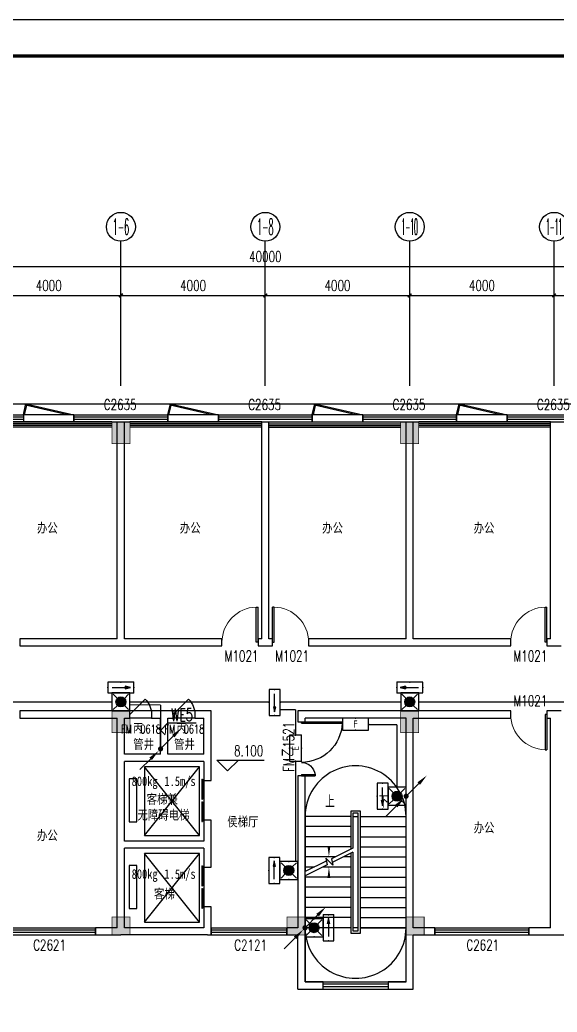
# Model space of a CAD drawing. Extents: x -6243262 to 3079315, y -2914302 to 172723.
# Drawn here: x -5707882 to -5692997, y -731494 to -704029 of the extents above; entities that cross this region are included whole.
import ezdxf
from ezdxf.enums import TextEntityAlignment as Align

# ---------------------------------------------------------------- set-up
doc = ezdxf.new("R2010")
doc.units = 0
doc.header["$LTSCALE"] = 1000
doc.linetypes.add('DASH', pattern=[0.35, 0.25, -0.1])
for name, color, linetype in [('0-柱2', 6, 'Continuous'), ('0-柱网', 2, 'Continuous'), ('0-铝板', 32, 'Continuous'), ('AXIS_TEXT', 7, 'Continuous'), ('DIM-应急', 3, 'Continuous'), ('DOOR_FIRE_TEXT', 7, 'Continuous'), ('EQUIP-应急', 3, 'Continuous'), ('LWIRE', 4, 'Continuous'), ('PUB_TITLE', 4, 'Continuous'), ('WINDOW', 4, 'Continuous'), ('WINDOW_TEXT', 7, 'Continuous'), ('WIRE-应急', 1, 'DASH')]:
    doc.layers.add(name, color=color, linetype=linetype)
doc.styles.add('-宋体', font='', dxfattribs={"width": 0.8})
doc.styles.add('_TCH_AXIS', font='COMPLEX', dxfattribs={"bigfont": 'GBCBIG'})
doc.styles.add('_TCH_DIM', font='SIMPLEX', dxfattribs={"bigfont": 'GBCBIG'})
doc.styles.add('_TCH_DIM_T3', font='SIMPLEX', dxfattribs={"width": 0.705882, "bigfont": 'GBCBIG'})
doc.styles.add('_TCH_WINDOW', font='SIMPLEX', dxfattribs={"height": 3.5, "bigfont": 'GBCBIG'})
doc.styles.add('_TEL_ATTDEF', font='gbenor', dxfattribs={"bigfont": 'gbcbig'})
doc.styles.add('_TEL_DIM', font='SIMPLEX', dxfattribs={"width": 0.8, "height": 3.5, "bigfont": 'HZTXT'})
doc.styles.add('COMPLEX', font='COMPLEX')
doc.styles.get("Standard").update_dxf_attribs({"font": 'gbenor.shx', "bigfont": 'gbcbig.shx'})
doc.styles.get('-宋体').set_extended_font_data('SimSun')
doc.dimstyles.new('_TCH_ARCH&&100', dxfattribs={"dimtxt": 297.5, "dimasz": 100, "dimexe": 250, "dimexo": 300, "dimgap": 126.25, "dimtad": 1, "dimdec": 0, "dimzin": 0, "dimdsep": 46, "dimtxsty": '_TCH_DIM_T3', "dimblk": 'ARCHTICK', "dimcen": 0.09, "dimclrt": 7, "dimazin": 2, "dimtfac": 1, "dimtdec": 0, "dimtix": 1, "dimtmove": 2, "dimatfit": 3, "dimfxl": 0, "dimtolj": 1, "dimtzin": 0, "dimarcsym": 0})

# ---------------------------------------------------------------- blocks, each defined once
blk = doc.blocks.new('1#柱网')
at = {"layer": '0-柱网'}
for points in [[(509855, 93967), (509855, 93367), (510355, 93367), (510355, 93967)], [(517855, 93967), (517855, 93367), (518355, 93367), (518355, 93967)], [(509855, 85967), (509855, 85367), (510355, 85367), (510355, 85967)], [(517855, 85967), (517855, 85367), (518355, 85367), (518355, 85967)], [(509855, 80267), (509855, 79767), (510355, 79767), (510355, 80267)], [(514705, 80267), (514705, 79767), (515205, 79767), (515205, 80267)], [(518005, 80267), (518005, 79767), (518505, 79767), (518505, 80267)]]:
    blk.add_hatch(color=0, dxfattribs=at).paths.add_polyline_path(points)
at = {"layer": '0-柱网', "color": 0, "const_width": 20}
for points in [[(509855, 93967), (509855, 93367), (510355, 93367), (510355, 93967), (509855, 93967)], [(517855, 93967), (517855, 93367), (518355, 93367), (518355, 93967), (517855, 93967)], [(509855, 85967), (509855, 85367), (510355, 85367), (510355, 85967), (509855, 85967)], [(517855, 85967), (517855, 85367), (518355, 85367), (518355, 85967), (517855, 85967)], [(509855, 80267), (509855, 79767), (510355, 79767), (510355, 80267), (509855, 80267)], [(514705, 80267), (514705, 79767), (515205, 79767), (515205, 80267), (514705, 80267)], [(518005, 80267), (518005, 79767), (518505, 79767), (518505, 80267), (518005, 80267)]]:
    blk.add_lwpolyline(points, dxfattribs=at)
blk = doc.blocks.new('A$C22252488')
at = {"layer": '0-铝板', "color": 0}
blk.add_lwpolyline([(1218, 0), (60, 261), (69, 300), (1400, 0)], dxfattribs=at)
at = {"layer": 'WINDOW', "color": 0}
for points in [[(0, 0), (60, 261)], [(31, 0), (90, 254)]]:
    blk.add_lwpolyline(points, dxfattribs=at)
blk = doc.blocks.new('$WINLIB2D$00000001')
at = {"color": 0}
for points in [[(-0.5, 0.5), (-0.5, -0.5)], [(-0.5, 0.5), (0.5, 0.5)], [(0.5, -0.5), (0.5, 0.5)], [(0.5, 0.167), (-0.5, 0.167)], [(0.5, -0.167), (-0.5, -0.167)], [(-0.5, -0.5), (0.5, -0.5)]]:
    blk.add_lwpolyline(points, dxfattribs=at)
blk = doc.blocks.new('$DorLib2D$00000001')
at = {"color": 0}
for p, q in [((0.45, 0.975), (0.5, 0.975)), ((0.45, 0), (0.45, 0.975)), ((0.5, 0), (0.5, 0.975)), ((0.5, 0), (0.45, 0))]:
    blk.add_line(p, q, dxfattribs=at)
at = {"color": 0, "lineweight": 13}
blk.add_arc((0.475, 0), 0.975, 91.4693, 180, dxfattribs=at)
blk = doc.blocks.new('$DORLIB2D$00000127')
at = {"color": 0}
for points in [[(-0.533, 0.795), (-0.533, 0.69)], [(-0.033, 0.795), (-0.533, 0.795)], [(-0.033, 0.795), (-0.033, 0.69)], [(0.533, 0.795), (0.033, 0.795)], [(0.033, 0.795), (0.033, 0.69)], [(0.533, 0.795), (0.533, 0.69)], [(-0.033, 0.69), (-0.533, 0.69)], [(0.5, 0.5), (-0.5, 0.5)], [(0.533, 0.69), (0.033, 0.69)]]:
    blk.add_lwpolyline(points, dxfattribs=at)
blk = doc.blocks.new('$DorLib2D$00000114')
at = {"color": 0}
blk.add_line((0.5, 0), (-0.207, 0.707), dxfattribs=at)
blk.add_arc((0.5, 0), 1, 135, 180, dxfattribs=at)
blk = doc.blocks.new('$DorLib2D$00000225')
at = {"color": 0}
for p, q in [((0.475, -0.001), (0.475, 0.752)), ((0.475, 0.752), (0.5, 0.752)), ((0.5, -0.001), (0.5, 0.752)), ((-0.5, 0), (-0.5, 0.252)), ((-0.475, 0.252), (-0.5, 0.252)), ((-0.475, 0), (-0.475, 0.252)), ((-0.475, 0), (-0.5, 0)), ((0.475, -0.001), (0.5, -0.001))]:
    blk.add_line(p, q, dxfattribs=at)
for centre, radius, start, end in [((0.505, -0.002), 0.755, 92.2493, 179.7238), ((-0.501, 0.003), 0.251, 359.7899, 84.0974)]:
    blk.add_arc(centre, radius, start, end, dxfattribs=at)
blk = doc.blocks.new('_ArchTick')
at = {"color": 0, "linetype": 'ByBlock', "const_width": 0.4}
blk.add_lwpolyline([(-0.5, -0.5), (0.5, 0.5)], dxfattribs=at)
blk = doc.blocks.new('*D631')
at = {"layer": '0-柱2', "color": 0, "lineweight": -2, "transparency": 16777216}
for p, q in [((1431741, -839937), (1431741, -836687)), ((1471741, -839937), (1471741, -836687)), ((1431741, -836937), (1471741, -836937))]:
    blk.add_line(p, q, dxfattribs=at)
at = {"layer": 'Defpoints', "color": 0, "transparency": 16777216}
for p in [(1471741, -836937), (1431741, -840237), (1471741, -840237)]:
    blk.add_point(p, dxfattribs=at)
at = {"layer": '0-柱2', "color": 0, "lineweight": -2, "transparency": 16777216, "xscale": 100, "yscale": 100, "zscale": 100, "rotation": 180}
blk.add_blockref('_ArchTick', (1431741, -836937), dxfattribs=at)
at = {"layer": '0-柱2', "color": 0, "lineweight": -2, "transparency": 16777216, "xscale": 100, "yscale": 100, "zscale": 100}
blk.add_blockref('_ArchTick', (1471741, -836937), dxfattribs=at)
at = {"layer": '0-柱2', "color": 7, "transparency": 16777216, "insert": (1451741, -836662), "char_height": 297.5, "attachment_point": 5, "style": '_TCH_DIM_T3'}
blk.add_mtext('\\A1;40000', dxfattribs=at)
blk = doc.blocks.new('*D633')
at = {"layer": '0-柱2', "color": 0, "lineweight": -2, "transparency": 16777216}
for p, q in [((1459741, -839937), (1459741, -837487)), ((1463741, -839937), (1463741, -837487)), ((1459741, -837737), (1463741, -837737))]:
    blk.add_line(p, q, dxfattribs=at)
at = {"layer": 'Defpoints', "color": 0, "transparency": 16777216}
for p in [(1463741, -837737), (1459741, -840237), (1463741, -840237)]:
    blk.add_point(p, dxfattribs=at)
at = {"layer": '0-柱2', "color": 0, "lineweight": -2, "transparency": 16777216, "xscale": 100, "yscale": 100, "zscale": 100, "rotation": 180}
blk.add_blockref('_ArchTick', (1459741, -837737), dxfattribs=at)
at = {"layer": '0-柱2', "color": 0, "lineweight": -2, "transparency": 16777216, "xscale": 100, "yscale": 100, "zscale": 100}
blk.add_blockref('_ArchTick', (1463741, -837737), dxfattribs=at)
at = {"layer": '0-柱2', "color": 7, "transparency": 16777216, "insert": (1461741, -837462), "char_height": 297.5, "attachment_point": 5, "style": '_TCH_DIM_T3'}
blk.add_mtext('\\A1;4000', dxfattribs=at)
blk = doc.blocks.new('*D634')
at = {"layer": '0-柱2', "color": 0, "lineweight": -2, "transparency": 16777216}
for p, q in [((1455741, -839937), (1455741, -837487)), ((1459741, -839937), (1459741, -837487)), ((1455741, -837737), (1459741, -837737))]:
    blk.add_line(p, q, dxfattribs=at)
at = {"layer": 'Defpoints', "color": 0, "transparency": 16777216}
for p in [(1459741, -837737), (1455741, -840237), (1459741, -840237)]:
    blk.add_point(p, dxfattribs=at)
at = {"layer": '0-柱2', "color": 0, "lineweight": -2, "transparency": 16777216, "xscale": 100, "yscale": 100, "zscale": 100, "rotation": 180}
blk.add_blockref('_ArchTick', (1455741, -837737), dxfattribs=at)
at = {"layer": '0-柱2', "color": 0, "lineweight": -2, "transparency": 16777216, "xscale": 100, "yscale": 100, "zscale": 100}
blk.add_blockref('_ArchTick', (1459741, -837737), dxfattribs=at)
at = {"layer": '0-柱2', "color": 7, "transparency": 16777216, "insert": (1457741, -837462), "char_height": 297.5, "attachment_point": 5, "style": '_TCH_DIM_T3'}
blk.add_mtext('\\A1;4000', dxfattribs=at)
blk = doc.blocks.new('*D635')
at = {"layer": '0-柱2', "color": 0, "lineweight": -2, "transparency": 16777216}
for p, q in [((1451741, -839937), (1451741, -837487)), ((1455741, -839937), (1455741, -837487)), ((1451741, -837737), (1455741, -837737))]:
    blk.add_line(p, q, dxfattribs=at)
at = {"layer": 'Defpoints', "color": 0, "transparency": 16777216}
for p in [(1455741, -837737), (1451741, -840237), (1455741, -840237)]:
    blk.add_point(p, dxfattribs=at)
at = {"layer": '0-柱2', "color": 0, "lineweight": -2, "transparency": 16777216, "xscale": 100, "yscale": 100, "zscale": 100, "rotation": 180}
blk.add_blockref('_ArchTick', (1451741, -837737), dxfattribs=at)
at = {"layer": '0-柱2', "color": 0, "lineweight": -2, "transparency": 16777216, "xscale": 100, "yscale": 100, "zscale": 100}
blk.add_blockref('_ArchTick', (1455741, -837737), dxfattribs=at)
at = {"layer": '0-柱2', "color": 7, "transparency": 16777216, "insert": (1453741, -837462), "char_height": 297.5, "attachment_point": 5, "style": '_TCH_DIM_T3'}
blk.add_mtext('\\A1;4000', dxfattribs=at)
blk = doc.blocks.new('*D636')
at = {"layer": '0-柱2', "color": 0, "lineweight": -2, "transparency": 16777216}
for p, q in [((1447741, -839937), (1447741, -837487)), ((1451741, -839937), (1451741, -837487)), ((1447741, -837737), (1451741, -837737))]:
    blk.add_line(p, q, dxfattribs=at)
at = {"layer": 'Defpoints', "color": 0, "transparency": 16777216}
for p in [(1451741, -837737), (1447741, -840237), (1451741, -840237)]:
    blk.add_point(p, dxfattribs=at)
at = {"layer": '0-柱2', "color": 0, "lineweight": -2, "transparency": 16777216, "xscale": 100, "yscale": 100, "zscale": 100, "rotation": 180}
blk.add_blockref('_ArchTick', (1447741, -837737), dxfattribs=at)
at = {"layer": '0-柱2', "color": 0, "lineweight": -2, "transparency": 16777216, "xscale": 100, "yscale": 100, "zscale": 100}
blk.add_blockref('_ArchTick', (1451741, -837737), dxfattribs=at)
at = {"layer": '0-柱2', "color": 7, "transparency": 16777216, "insert": (1449741, -837462), "char_height": 297.5, "attachment_point": 5, "style": '_TCH_DIM_T3'}
blk.add_mtext('\\A1;4000', dxfattribs=at)
blk = doc.blocks.new('*D637')
at = {"layer": '0-柱2', "color": 0, "lineweight": -2, "transparency": 16777216}
for p, q in [((1443741, -839937), (1443741, -837487)), ((1447741, -839937), (1447741, -837487)), ((1443741, -837737), (1447741, -837737))]:
    blk.add_line(p, q, dxfattribs=at)
at = {"layer": 'Defpoints', "color": 0, "transparency": 16777216}
for p in [(1447741, -837737), (1443741, -840237), (1447741, -840237)]:
    blk.add_point(p, dxfattribs=at)
at = {"layer": '0-柱2', "color": 0, "lineweight": -2, "transparency": 16777216, "xscale": 100, "yscale": 100, "zscale": 100, "rotation": 180}
blk.add_blockref('_ArchTick', (1443741, -837737), dxfattribs=at)
at = {"layer": '0-柱2', "color": 0, "lineweight": -2, "transparency": 16777216, "xscale": 100, "yscale": 100, "zscale": 100}
blk.add_blockref('_ArchTick', (1447741, -837737), dxfattribs=at)
at = {"layer": '0-柱2', "color": 7, "transparency": 16777216, "insert": (1445741, -837462), "char_height": 297.5, "attachment_point": 5, "style": '_TCH_DIM_T3'}
blk.add_mtext('\\A1;4000', dxfattribs=at)
blk = doc.blocks.new('_AXISO')
at = {"color": 0}
blk.add_circle((0, 0), 0.5, dxfattribs=at)
at = {"layer": 'AXIS_TEXT', "color": 0, "style": 'COMPLEX', "width": 1.041667}
blk.add_attdef('A', text='', height=0.56, dxfattribs=at).set_placement((-0.25, -0.28), (0.25, -0.28), align=Align.FIT)
blk = doc.blocks.new('$TelecSys$00000079')
for p, q in [((0.7, 0.7), (0, 0)), ((0.104, 0.104), (0.104, 0.104)), ((-0.104, -0.104), (-0.104, -0.104))]:
    blk.add_line(p, q)
at = {"const_width": 0.142}
blk.add_lwpolyline([(-0.071, 0, 1), (0.071, 0, 1)], format="xyb", close=True, dxfattribs=at)
blk.add_solid([(0.63, 0.77), (0.77, 0.63), (1.15, 1.15)])
at = {"width": 0.8, "flags": 9}
blk.add_attdef('A', (0, 0), '', height=0.00002, dxfattribs=at)
blk = doc.blocks.new('$equip$00002604')
blk.add_hatch(color=256).paths.add_polyline_path([(0.275, 0.5, 1), (-0.274, 0.5, 1)])
for p, q in [((-0.429, 0.929), (-0.194, 0.694)), ((0.194, 0.694), (0.429, 0.929)), ((-0.429, 0.071), (-0.194, 0.306)), ((0.194, 0.306), (0.429, 0.071))]:
    blk.add_line(p, q)
at = {"const_width": 0.04}
blk.add_lwpolyline([(-0.5, 1), (-0.5, 0), (0.5, 0), (0.5, 1), (-0.5, 1), (-0.5, 0)], dxfattribs=at)
blk.add_lwpolyline([(-0.5, 1), (-0.5, 0), (0.5, 0), (0.5, 1)], close=True)
blk.add_circle((0, 0.5), 0.275)
for p in [(0, 1), (-0.5, 0.5), (0, 0), (0.5, 0.5)]:
    blk.add_point(p)
at = {"color": 7, "style": '_TEL_DIM', "flags": 1}
blk.add_attdef('A', text='', height=0.000025, dxfattribs=at).set_placement((0, 0), align=Align.MIDDLE_CENTER)
blk = doc.blocks.new('$equip$00002541')
blk.add_hatch(color=256).paths.add_polyline_path([(-0.24, 0.372), (-0.528, 0.3), (-0.24, 0.228)])
for p, q in [((-0.72, 0.6), (-0.72, 0)), ((0.72, 0.6), (-0.72, 0.6)), ((0.72, 0), (0.72, 0.6)), ((-0.72, 0), (0.72, 0)), ((-0.24, 0.372), (-0.528, 0.3)), ((-0.528, 0.3), (-0.24, 0.228)), ((-0.24, 0.372), (-0.24, 0.228))]:
    blk.add_line(p, q)
at = {"color": 7}
blk.add_line((-0.48, 0.3), (0.48, 0.3), dxfattribs=at)
at = {"const_width": 0.04}
blk.add_lwpolyline([(-0.72, 0.6), (-0.72, 0), (0.72, 0), (0.72, 0.6), (-0.72, 0.6), (-0.72, 0)], dxfattribs=at)
for p in [(0, 0.6), (-0.72, 0.3), (0, 0), (0.72, 0.3)]:
    blk.add_point(p)
at = {"color": 7, "style": '_TEL_DIM', "flags": 1}
blk.add_attdef('A', text='', height=0.00002, dxfattribs=at).set_placement((0, 0), align=Align.MIDDLE_CENTER)
blk = doc.blocks.new('$equip$00002540')
blk.add_hatch(color=256).paths.add_polyline_path([(0.24, 0.372), (0.24, 0.228), (0.528, 0.3)])
for p, q in [((-0.72, 0.6), (-0.72, 0)), ((0.72, 0.6), (-0.72, 0.6)), ((0.72, 0), (0.72, 0.6)), ((-0.72, 0), (0.72, 0)), ((0.24, 0.372), (0.24, 0.228)), ((0.528, 0.3), (0.24, 0.372)), ((0.24, 0.228), (0.528, 0.3))]:
    blk.add_line(p, q)
at = {"color": 7}
blk.add_line((-0.48, 0.3), (0.48, 0.3), dxfattribs=at)
at = {"const_width": 0.04}
blk.add_lwpolyline([(-0.72, 0.6), (-0.72, 0), (0.72, 0), (0.72, 0.6), (-0.72, 0.6), (-0.72, 0)], dxfattribs=at)
for p in [(0, 0.6), (-0.72, 0.3), (0, 0), (0.72, 0.3)]:
    blk.add_point(p)
at = {"color": 7, "style": '_TEL_DIM', "flags": 1}
blk.add_attdef('A', text='', height=0.00002, dxfattribs=at).set_placement((0, 0), align=Align.MIDDLE_CENTER)
blk = doc.blocks.new('$equip$00002534')
for p, q in [((-0.72, 0.66), (-0.72, 0)), ((0.72, 0.66), (-0.72, 0.66)), ((0.72, 0), (0.72, 0.66)), ((-0.72, 0), (0.72, 0))]:
    blk.add_line(p, q)
at = {"const_width": 0.04}
blk.add_lwpolyline([(-0.72, 0.66), (-0.72, 0), (0.72, 0), (0.72, 0.66), (-0.72, 0.66), (-0.72, 0)], dxfattribs=at)
for p in [(0, 0.66), (-0.72, 0.33), (0, 0), (0.72, 0.33)]:
    blk.add_point(p)
at = {"color": 7, "style": '_TEL_DIM'}
blk.add_attdef('$TEXT$', text='', height=0.4, dxfattribs=at).set_placement((0, 0.33), align=Align.MIDDLE_CENTER)
at = {"color": 7, "style": '_TEL_DIM', "flags": 1}
blk.add_attdef('A', text='', height=0.00002, dxfattribs=at).set_placement((0, 0), align=Align.MIDDLE_CENTER)
blk = doc.blocks.new('$TelecSys$00000081')
for p, q in [((0.104, 0.104), (0.104, 0.104)), ((-0.104, -0.104), (-0.104, -0.104)), ((-1.15, -1.15), (-0.55, -0.55))]:
    blk.add_line(p, q)
at = {"const_width": 0.142}
blk.add_lwpolyline([(0.071, 0, 1), (-0.071, 0, 1)], format="xyb", close=True, dxfattribs=at)
blk.add_solid([(-0.62, -0.48), (-0.48, -0.62), (-0.1, -0.1)])
at = {"width": 0.8, "flags": 9}
blk.add_attdef('A', (0, 0), '', height=0.00002, rotation=180, dxfattribs=at)
blk = doc.blocks.new('$equip$00003179')
for p, q in [((0.72, 0.66), (-0.72, 0.66)), ((-0.72, 0.66), (-0.72, 0)), ((0.72, 0), (0.72, 0.66)), ((-0.72, 0), (0.72, 0))]:
    blk.add_line(p, q)
at = {"const_width": 0.04}
blk.add_lwpolyline([(-0.72, 0.66), (-0.72, 0), (0.72, 0), (0.72, 0.66), (-0.72, 0.66), (-0.72, 0)], dxfattribs=at)
for p in [(0, 0.66), (-0.72, 0.33), (0, 0), (0.72, 0.33)]:
    blk.add_point(p)
at = {"color": 7, "style": '_TEL_DIM'}
blk.add_attdef('$TEXT$', text='', height=0.4, dxfattribs=at).set_placement((0, 0.33), align=Align.MIDDLE_CENTER)
at = {"color": 7, "style": '_TEL_DIM', "flags": 1}
for tag in ['A', 'REMARK']:
    blk.add_attdef(tag, text='', height=0.00002, dxfattribs=at).set_placement((0, 0), align=Align.MIDDLE_CENTER)
blk = doc.blocks.new('4235234')
at = {"layer": '0-柱2', "color": 8}
for p, q in [((1447741.3, -840237.1), (1447741.3, -836237.1)), ((1451741.3, -840237.1), (1451741.3, -836237.1)), ((1455741.3, -840237.1), (1455741.3, -836237.1)), ((1459741.3, -840237.1), (1459741.3, -836237.1)), ((1446441.3, -841037.1), (1445041.3, -841037.1)), ((1445041.3, -841037.1), (1445041.3, -841237.1)), ((1446441.3, -841237.1), (1446441.3, -841037.1)), ((1450441.3, -841037.1), (1449041.3, -841037.1)), ((1449041.3, -841037.1), (1449041.3, -841237.1)), ((1450441.3, -841237.1), (1450441.3, -841037.1)), ((1454441.3, -841037.1), (1453041.3, -841037.1)), ((1453041.3, -841037.1), (1453041.3, -841237.1)), ((1454441.3, -841237.1), (1454441.3, -841037.1)), ((1458441.3, -841037.1), (1457041.3, -841037.1)), ((1457041.3, -841037.1), (1457041.3, -841237.1)), ((1458441.3, -841237.1), (1458441.3, -841037.1)), ((1445041.3, -841237.1), (1446441.3, -841237.1)), ((1447641.3, -847237.1), (1447641.3, -841237.1)), ((1447641.3, -841237.1), (1447841.3, -841237.1)), ((1447841.3, -847237.1), (1447841.3, -841237.1)), ((1449041.3, -841237.1), (1450441.3, -841237.1)), ((1451641.3, -847237.1), (1451641.3, -841237.1)), ((1451641.3, -841237.1), (1451841.3, -841237.1)), ((1451841.3, -847237.1), (1451841.3, -841237.1)), ((1453041.3, -841237.1), (1454441.3, -841237.1)), ((1455641.3, -847237.1), (1455641.3, -841237.1)), ((1455641.3, -841237.1), (1455841.3, -841237.1)), ((1455841.3, -847237.1), (1455841.3, -841237.1)), ((1457041.3, -841237.1), (1458441.3, -841237.1)), ((1459641.3, -847237.1), (1459641.3, -841237.1)), ((1459641.3, -841237.1), (1459841.3, -841237.1)), ((1447641.3, -847237.1), (1444941.3, -847237.1)), ((1444941.3, -847237.1), (1444941.3, -847437.1)), ((1450541.3, -847237.1), (1447841.3, -847237.1)), ((1450541.3, -847437.1), (1450541.3, -847237.1)), ((1451641.3, -847237.1), (1451541.3, -847237.1)), ((1451541.3, -847237.1), (1451541.3, -847437.1)), ((1451941.3, -847237.1), (1451841.3, -847237.1)), ((1451941.3, -847437.1), (1451941.3, -847237.1)), ((1455641.3, -847237.1), (1452941.3, -847237.1)), ((1452941.3, -847237.1), (1452941.3, -847437.1)), ((1458541.3, -847237.1), (1455841.3, -847237.1)), ((1458541.3, -847437.1), (1458541.3, -847237.1)), ((1459641.3, -847237.1), (1459541.3, -847237.1)), ((1459541.3, -847237.1), (1459541.3, -847437.1)), ((1444941.3, -847437.1), (1447741.3, -847437.1)), ((1447741.3, -847437.1), (1450541.3, -847437.1)), ((1451541.3, -847437.1), (1451741.3, -847437.1)), ((1451741.3, -847437.1), (1451941.3, -847437.1)), ((1452941.3, -847437.1), (1455741.3, -847437.1)), ((1455741.3, -847437.1), (1458541.3, -847437.1)), ((1459541.3, -847437.1), (1459741.3, -847437.1)), ((1459741.3, -847437.1), (1459941.3, -847437.1)), ((1447741.3, -849237.1), (1444941.3, -849237.1)), ((1444941.3, -849237.1), (1444941.3, -849437.1)), ((1444941.3, -849437.1), (1447641.3, -849437.1)), ((1447641.3, -850537.1), (1447641.3, -849437.1)), ((1447991.3, -849237.1), (1447741.3, -849237.1)), ((1447841.3, -850437.1), (1447841.3, -849437.1)), ((1447841.3, -849437.1), (1447991.3, -849437.1)), ((1447991.3, -849437.1), (1447991.3, -849237.1)), ((1448591.3, -849237.1), (1447991.3, -849237.1)), ((1448591.3, -849437.1), (1447991.3, -849437.1)), ((1448941.3, -849237.1), (1448591.3, -849237.1)), ((1448591.3, -849237.1), (1448591.3, -849437.1)), ((1448591.3, -849437.1), (1448841.3, -849437.1)), ((1448841.3, -850437.1), (1448841.3, -849437.1)), ((1449191.3, -849237.1), (1448941.3, -849237.1)), ((1449041.3, -849437.1), (1449191.3, -849437.1)), ((1449041.3, -850437.1), (1449041.3, -849437.1)), ((1449191.3, -849437.1), (1449191.3, -849237.1)), ((1449791.3, -849237.1), (1449191.3, -849237.1)), ((1449791.3, -849437.1), (1449191.3, -849437.1)), ((1450241.3, -849237.1), (1449791.3, -849237.1)), ((1449791.3, -849237.1), (1449791.3, -849437.1)), ((1449791.3, -849437.1), (1450041.3, -849437.1)), ((1450041.3, -850437.1), (1450041.3, -849437.1)), ((1450241.3, -850537.1), (1450241.3, -849237.1)), ((1455741.3, -849237.1), (1452641.3, -849237.1)), ((1452641.3, -849237.1), (1452641.3, -849537.1)), ((1455641.3, -849437.1), (1452841.3, -849437.1)), ((1452841.3, -849537.1), (1452841.3, -849437.1)), ((1455641.3, -855337.1), (1455641.3, -849437.1)), ((1458541.3, -849237.1), (1455741.3, -849237.1)), ((1455841.3, -849437.1), (1458541.3, -849437.1)), ((1455841.3, -855237.1), (1455841.3, -849437.1)), ((1458541.3, -849437.1), (1458541.3, -849237.1)), ((1459741.3, -849237.1), (1459541.3, -849237.1)), ((1459541.3, -849237.1), (1459541.3, -849437.1)), ((1459541.3, -849437.1), (1459641.3, -849437.1)), ((1459641.3, -855237.1), (1459641.3, -849437.1)), ((1459941.3, -849237.1), (1459741.3, -849237.1)), ((1452641.3, -849537.1), (1452841.3, -849537.1)), ((1447641.3, -852937.1), (1447641.3, -850537.1)), ((1448841.3, -850437.1), (1447841.3, -850437.1)), ((1450041.3, -850437.1), (1449041.3, -850437.1)), ((1450241.3, -851162.1), (1450241.3, -850537.1)), ((1447841.3, -852837.1), (1447841.3, -850637.1)), ((1448941.3, -850637.1), (1447841.3, -850637.1)), ((1449916.3, -850787.1), (1448396.3, -850787.1)), ((1448396.3, -850787.1), (1448396.3, -852687.1)), ((1448396.3, -852687.1), (1449916.3, -850787.1)), ((1449916.3, -852687.1), (1448396.3, -850787.1)), ((1450041.3, -850637.1), (1448941.3, -850637.1)), ((1449916.3, -852687.1), (1449916.3, -850787.1)), ((1450041.3, -850637.1), (1450041.3, -851162.1)), ((1450695.5, -850895.5), (1450395.5, -850595.5)), ((1450395.5, -850595.5), (1451705.3, -850595.5)), ((1450695.5, -850895.5), (1450995.5, -850595.5)), ((1448181.3, -851117.1), (1447966.3, -851117.1)), ((1447966.3, -851117.1), (1447966.3, -852307.1)), ((1448181.3, -852307.1), (1448181.3, -851117.1)), ((1452841.3, -851037.1), (1452641.3, -851037.1)), ((1452641.3, -851037.1), (1452641.3, -855237.1)), ((1452841.3, -855337.1), (1452841.3, -851037.1)), ((1450041.3, -851162.1), (1450241.3, -851162.1)), ((1452841.3, -852157.1), (1452841.3, -853685.1)), ((1454106.3, -852157.1), (1452841.3, -852157.1)), ((1454376.3, -852007.1), (1454106.3, -852007.1)), ((1454106.3, -852007.1), (1454106.3, -853067.1)), ((1454316.3, -852067.1), (1454166.3, -852067.1)), ((1454166.3, -852067.1), (1454166.3, -853037.8)), ((1454166.3, -852157.1), (1454166.3, -853037.8)), ((1454166.3, -852157.1), (1454316.3, -852157.1)), ((1454316.3, -855327.1), (1454316.3, -852067.1)), ((1454316.3, -855237.1), (1454316.3, -852157.1)), ((1454376.3, -855387.1), (1454376.3, -852007.1)), ((1454376.3, -852157.1), (1455641.3, -852157.1)), ((1455641.3, -855237.1), (1455641.3, -852157.1)), ((1447966.3, -852307.1), (1448181.3, -852307.1)), ((1450241.3, -852262.1), (1450041.3, -852262.1)), ((1450041.3, -852262.1), (1450041.3, -852837.1)), ((1450241.3, -852937.1), (1450241.3, -852262.1)), ((1454106.3, -852437.1), (1452841.3, -852437.1)), ((1454376.3, -852437.1), (1455641.3, -852437.1)), ((1448396.3, -852687.1), (1449916.3, -852687.1)), ((1454106.3, -852717.1), (1452841.3, -852717.1)), ((1454376.3, -852717.1), (1455641.3, -852717.1)), ((1447641.3, -855237.1), (1447641.3, -852937.1)), ((1450041.3, -852837.1), (1447841.3, -852837.1)), ((1447841.3, -855237.1), (1447841.3, -853037.1)), ((1450041.3, -853037.1), (1447841.3, -853037.1)), ((1450041.3, -853037.1), (1450041.3, -853562.1)), ((1450241.3, -853562.1), (1450241.3, -852937.1)), ((1454106.3, -852997.1), (1452841.3, -852997.1)), ((1454166.3, -853037.8), (1453574.6, -853326.8)), ((1454376.3, -852997.1), (1455641.3, -852997.1)), ((1449916.3, -853187.1), (1448396.3, -853187.1)), ((1448396.3, -853187.1), (1448396.3, -855087.1)), ((1448396.3, -855087.1), (1449916.3, -853187.1)), ((1449916.3, -855087.1), (1448396.3, -853187.1)), ((1449916.3, -855087.1), (1449916.3, -853187.1)), ((1453676.5, -853277.1), (1452841.3, -853277.1)), ((1454166.3, -853149.1), (1453594.4, -853428.4)), ((1454106.3, -853277.1), (1453904.3, -853277.1)), ((1454106.3, -853178.4), (1454106.3, -855387.1)), ((1454166.3, -853149.1), (1454166.3, -855237.1)), ((1454166.3, -853149.1), (1454166.3, -855327.1)), ((1454376.3, -853277.1), (1455641.3, -853277.1)), ((1448181.3, -853517.1), (1447966.3, -853517.1)), ((1447966.3, -853517.1), (1447966.3, -854707.1)), ((1448181.3, -854707.1), (1448181.3, -853517.1)), ((1450041.3, -853562.1), (1450241.3, -853562.1)), ((1453431.1, -853396.9), (1452841.3, -853685.1)), ((1453450.9, -853498.5), (1452841.3, -853796.4)), ((1453103.3, -853557.1), (1452841.3, -853557.1)), ((1454106.3, -853557.1), (1453331.1, -853557.1)), ((1453608.8, -853502), (1453415.2, -853315.2)), ((1453415.2, -853315.2), (1453450.9, -853498.5)), ((1453574.6, -853326.8), (1453608.8, -853502)), ((1454376.3, -853557.1), (1455641.3, -853557.1)), ((1452841.3, -853796.4), (1452841.3, -855237.1)), ((1454106.3, -853837.1), (1452841.3, -853837.1)), ((1454376.3, -853837.1), (1455641.3, -853837.1)), ((1454106.3, -854117.1), (1452841.3, -854117.1)), ((1454376.3, -854117.1), (1455641.3, -854117.1)), ((1454106.3, -854397.1), (1452841.3, -854397.1)), ((1454376.3, -854397.1), (1455641.3, -854397.1)), ((1450241.3, -854662.1), (1450041.3, -854662.1)), ((1450041.3, -854662.1), (1450041.3, -855237.1)), ((1450241.3, -855237.1), (1450241.3, -854662.1)), ((1454106.3, -854677.1), (1452841.3, -854677.1)), ((1454376.3, -854677.1), (1455641.3, -854677.1)), ((1447966.3, -854707.1), (1448181.3, -854707.1)), ((1454106.3, -854957.1), (1452841.3, -854957.1)), ((1454376.3, -854957.1), (1455641.3, -854957.1)), ((1448396.3, -855087.1), (1449916.3, -855087.1)), ((1447641.3, -855237.1), (1447041.3, -855237.1)), ((1447041.3, -855237.1), (1447041.3, -855437.1)), ((1447041.3, -855437.1), (1447741.3, -855437.1)), ((1450141.3, -855437.1), (1447741.3, -855437.1)), ((1450041.3, -855237.1), (1447841.3, -855237.1)), ((1450141.3, -855437.1), (1450241.3, -855437.1)), ((1450241.3, -855437.1), (1450241.3, -855237.1)), ((1452641.3, -855237.1), (1452341.3, -855237.1)), ((1452341.3, -855237.1), (1452341.3, -855437.1)), ((1452341.3, -855437.1), (1452641.3, -855437.1)), ((1452641.3, -856937.1), (1452641.3, -855437.1)), ((1454106.3, -855237.1), (1452841.3, -855237.1)), ((1452841.3, -855237.1), (1452841.3, -856737.1)), ((1454106.3, -855237.1), (1452841.3, -855237.1)), ((1452841.3, -856737.1), (1452841.3, -855337.1)), ((1454106.3, -855387.1), (1454376.3, -855387.1)), ((1454316.3, -855237.1), (1454166.3, -855237.1)), ((1454166.3, -855327.1), (1454316.3, -855327.1)), ((1454376.3, -855237.1), (1455641.3, -855237.1)), ((1455641.3, -855237.1), (1454376.3, -855237.1)), ((1455641.3, -856737.1), (1455641.3, -855237.1)), ((1455641.3, -856737.1), (1455641.3, -855337.1)), ((1456441.3, -855237.1), (1455841.3, -855237.1)), ((1455841.3, -855437.1), (1456441.3, -855437.1)), ((1455841.3, -856937.1), (1455841.3, -855437.1)), ((1456441.3, -855437.1), (1456441.3, -855237.1)), ((1459641.3, -855237.1), (1459041.3, -855237.1)), ((1459041.3, -855237.1), (1459041.3, -855437.1)), ((1459041.3, -855437.1), (1459741.3, -855437.1)), ((1459741.3, -855437.1), (1460441.3, -855437.1)), ((1453341.3, -856737.1), (1452841.3, -856737.1)), ((1452841.3, -856737.1), (1455641.3, -856737.1)), ((1453341.3, -856937.1), (1453341.3, -856737.1)), ((1455641.3, -856737.1), (1455141.3, -856737.1)), ((1455141.3, -856737.1), (1455141.3, -856937.1)), ((1452641.3, -856937.1), (1453341.3, -856937.1)), ((1455141.3, -856937.1), (1455841.3, -856937.1))]:
    blk.add_line(p, q, dxfattribs=at)
for points in [[(1436841.3, -840737.1), (1472341.3, -840737.1), (1472341.3, -849237.1)], [(1447491.3, -841237.1), (1443841.3, -841237.1)], [(1447491.3, -841287.1), (1443841.3, -841287.1)], [(1447491.3, -841337.1), (1443841.3, -841337.1)], [(1447491.3, -841387.1), (1443841.3, -841387.1)], [(1451641.3, -841237.1), (1447991.3, -841237.1)], [(1451641.3, -841287.1), (1447991.3, -841287.1)], [(1451641.3, -841337.1), (1447991.3, -841337.1)], [(1451641.3, -841387.1), (1447991.3, -841387.1)], [(1451841.3, -841237.1), (1455491.3, -841237.1)], [(1451841.3, -841287.1), (1455491.3, -841287.1)], [(1451841.3, -841337.1), (1455491.3, -841337.1)], [(1451841.3, -841387.1), (1455491.3, -841387.1)], [(1459641.3, -841237.1), (1455991.3, -841237.1)], [(1459641.3, -841287.1), (1455991.3, -841287.1)], [(1459641.3, -841337.1), (1455991.3, -841337.1)], [(1459641.3, -841387.1), (1455991.3, -841387.1)]]:
    blk.add_lwpolyline(points, dxfattribs=at)
for points in [[(1453503.8, -852017.1, 0, 0, 0), (1453503.8, -853277.1, 0, 80, 0), (1453503.8, -852977.1, 0, 0, 0)], [(1454978.8, -852017.1, 0, 0, 0), (1454978.8, -855987.1, 0, 0, 0), (1453503.8, -855987.1, 0, 0, 0), (1453503.8, -853557.1, 0, 80, 0), (1453503.8, -853857.1, 0, 0, 0)]]:
    blk.add_lwpolyline(points, format="xyseb", dxfattribs=at)
for centre, start, end in [((1454241.3, -852157.1), 359.99993, 180.00007), ((1454241.3, -855237.1), 179.99993, 0.00007)]:
    blk.add_arc(centre, 1400, start, end, dxfattribs=at)
ref = blk.add_blockref('_AXISO', (1447741.3, -835837.1), dxfattribs=dict(at, xscale=800, yscale=800, zscale=800))
ref.add_attrib('A', '1-6', dxfattribs={"layer": 'AXIS_TEXT', "color": 8, "height": 452.55, "style": '_TCH_AXIS', "width": 0.381818}).set_placement((1447515, -836063.3), (1447967.6, -836063.3), align=Align.FIT)
ref = blk.add_blockref('_AXISO', (1451741.3, -835837.1), dxfattribs=dict(at, xscale=800, yscale=800, zscale=800))
ref.add_attrib('A', '1-8', dxfattribs={"layer": 'AXIS_TEXT', "color": 8, "height": 452.55, "style": '_TCH_AXIS', "width": 0.381818}).set_placement((1451515, -836063.3), (1451967.6, -836063.3), align=Align.FIT)
ref = blk.add_blockref('_AXISO', (1455741.3, -835837.1), dxfattribs=dict(at, xscale=800, yscale=800, zscale=800))
ref.add_attrib('A', '1-10', dxfattribs={"layer": 'AXIS_TEXT', "color": 8, "height": 452.55, "style": '_TCH_AXIS', "width": 0.3}).set_placement((1455515, -836063.3), (1455967.6, -836063.3), align=Align.FIT)
ref = blk.add_blockref('_AXISO', (1459741.3, -835837.1), dxfattribs=dict(at, xscale=800, yscale=800, zscale=800))
ref.add_attrib('A', '1-11', dxfattribs={"layer": 'AXIS_TEXT', "color": 8, "height": 452.55, "style": '_TCH_AXIS', "width": 0.323077}).set_placement((1459515, -836063.3), (1459967.6, -836063.3), align=Align.FIT)
ref = blk.add_blockref('$WINLIB2D$00000001', (1443741.3, -841137.1), dxfattribs=dict(at, xscale=-2600, yscale=200, zscale=200, rotation=180))
ref.add_attrib('A', 'XJC2635', (1443086.3, -840905.9), dxfattribs={"layer": 'WINDOW_TEXT', "color": 8, "height": 297.5, "style": '_TCH_WINDOW', "width": 0.705882})
ref = blk.add_blockref('$WINLIB2D$00000001', (1447741.3, -841137.1), dxfattribs=dict(at, xscale=-2600, yscale=-200, zscale=200, rotation=180))
ref.add_attrib('A', 'C2635', (1447266.3, -840905.9), dxfattribs={"layer": 'WINDOW_TEXT', "color": 8, "height": 297.5, "style": '_TCH_WINDOW', "width": 0.705882})
ref = blk.add_blockref('$WINLIB2D$00000001', (1451741.3, -841137.1), dxfattribs=dict(at, xscale=-2600, yscale=-200, zscale=200, rotation=180))
ref.add_attrib('A', 'C2635', (1451266.3, -840905.9), dxfattribs={"layer": 'WINDOW_TEXT', "color": 8, "height": 297.5, "style": '_TCH_WINDOW', "width": 0.705882})
ref = blk.add_blockref('$WINLIB2D$00000001', (1455741.3, -841137.1), dxfattribs=dict(at, xscale=-2600, yscale=-200, zscale=200, rotation=180))
ref.add_attrib('A', 'C2635', (1455266.3, -840905.9), dxfattribs={"layer": 'WINDOW_TEXT', "color": 8, "height": 297.5, "style": '_TCH_WINDOW', "width": 0.705882})
ref = blk.add_blockref('$WINLIB2D$00000001', (1459741.3, -841137.1), dxfattribs=dict(at, xscale=-2600, yscale=-200, zscale=200, rotation=180))
ref.add_attrib('A', 'C2635', (1459266.3, -840905.9), dxfattribs={"layer": 'WINDOW_TEXT', "color": 8, "height": 297.5, "style": '_TCH_WINDOW', "width": 0.705882})
for name, p in [('A$C22252488', (1445041.3, -841037.1)), ('A$C22252488', (1449041.3, -841037.1)), ('A$C22252488', (1453041.3, -841037.1)), ('A$C22252488', (1457041.3, -841037.1)), ('1#柱网', (937636.3, -935204.2))]:
    blk.add_blockref(name, p, dxfattribs=at)
ref = blk.add_blockref('$DorLib2D$00000001', (1451041.3, -847337.1), dxfattribs=dict(at, xscale=-1000, yscale=-1000, zscale=200, rotation=180))
ref.add_attrib('A', 'M1021', (1450616.3, -847865.7), dxfattribs={"layer": 'WINDOW_TEXT', "color": 8, "height": 297.5, "style": '_TCH_WINDOW', "width": 0.705882})
ref = blk.add_blockref('$DorLib2D$00000001', (1452441.3, -847337.1), dxfattribs=dict(at, xscale=1000, yscale=-1000, zscale=200, rotation=180))
ref.add_attrib('A', 'M1021', (1452016.3, -847865.7), dxfattribs={"layer": 'WINDOW_TEXT', "color": 8, "height": 297.5, "style": '_TCH_WINDOW', "width": 0.705882})
ref = blk.add_blockref('$DorLib2D$00000001', (1459041.3, -847337.1), dxfattribs=dict(at, xscale=-1000, yscale=-1000, zscale=200, rotation=180))
ref.add_attrib('A', 'M1021', (1458616.3, -847865.7), dxfattribs={"layer": 'WINDOW_TEXT', "color": 8, "height": 297.5, "style": '_TCH_WINDOW', "width": 0.705882})
at = {"layer": '0-柱2', "color": 8, "zscale": 200}
for name, p, xscale, yscale, rotation in [('$DorLib2D$00000114', (1448291.3, -849337.1), 600, -600, 180), ('$DorLib2D$00000114', (1449491.3, -849337.1), 600, -600, 180), ('$DorLib2D$00000225', (1452741.3, -850287.1), 1500, -1500, 90), ('$DORLIB2D$00000127', (1450141.3, -851712.1), 1100, 200, 90), ('$DORLIB2D$00000127', (1450141.3, -854112.1), 1100, 200, 90), ('$WINLIB2D$00000001', (1454241.3, -856837.1), -1800, 200, 180)]:
    blk.add_blockref(name, p, dxfattribs=dict(at, xscale=xscale, yscale=yscale, rotation=rotation))
at = {"layer": '0-柱2', "color": 8}
ref = blk.add_blockref('$DorLib2D$00000001', (1459041.3, -849337.1), dxfattribs=dict(at, xscale=-1000, yscale=1000, zscale=200, rotation=180))
ref.add_attrib('A', 'M1021', (1458616.3, -849105.9), dxfattribs={"layer": 'WINDOW_TEXT', "color": 8, "height": 297.5, "style": '_TCH_WINDOW', "width": 0.705882})
ref = blk.add_blockref('$WINLIB2D$00000001', (1445741.3, -855337.1), dxfattribs=dict(at, xscale=-2600, yscale=-200, zscale=200, rotation=180))
ref.add_attrib('A', 'C2621', (1445311.3, -855865.7), dxfattribs={"layer": 'WINDOW_TEXT', "color": 8, "height": 297.5, "style": '_TCH_WINDOW', "width": 0.705882})
ref = blk.add_blockref('$WINLIB2D$00000001', (1451291.3, -855337.1), dxfattribs=dict(at, xscale=-2100, yscale=-200, zscale=200, rotation=180))
ref.add_attrib('A', 'C2121', (1450881.3, -855865.7), dxfattribs={"layer": 'WINDOW_TEXT', "color": 8, "height": 297.5, "style": '_TCH_WINDOW', "width": 0.705882})
ref = blk.add_blockref('$WINLIB2D$00000001', (1457741.3, -855337.1), dxfattribs=dict(at, xscale=-2600, yscale=-200, zscale=200, rotation=180))
ref.add_attrib('A', 'C2621', (1457311.3, -855865.7), dxfattribs={"layer": 'WINDOW_TEXT', "color": 8, "height": 297.5, "style": '_TCH_WINDOW', "width": 0.705882})
for s, height, style, width, p in [('办公', 264.35, '-宋体', 0.8, (1445415.6, -844302.5)), ('办公', 264.35, '-宋体', 0.8, (1449373.9, -844302.5)), ('办公', 264.35, '-宋体', 0.8, (1453316.1, -844302.5)), ('办公', 264.35, '-宋体', 0.8, (1457513.5, -844302.5)), ('管井', 264.35, '-宋体', 0.8, (1448083.1, -850287.2)), ('管井', 264.35, '-宋体', 0.8, (1449212.2, -850287.2)), ('8.100', 297.5, '_TCH_DIM', 0.705882, (1450875.3, -850490.5)), ('800kg', 264.35, '-宋体', 0.8, (1448039.7, -851314.7)), ('1.5m/s', 264.35, '-宋体', 0.8, (1448947, -851314.7)), ('客梯兼', 264.35, '-宋体', 0.8, (1448454.4, -851808.7)), ('无障碍电梯', 264.35, '-宋体', 0.8, (1448197.1, -852246)), ('侯梯厅', 264.35, '-宋体', 0.8, (1450686.8, -852431.5)), ('办公', 264.35, '-宋体', 0.8, (1457513.5, -852598.4)), ('办公', 264.35, '-宋体', 0.8, (1445415.6, -852811)), ('800kg', 264.35, '-宋体', 0.8, (1448039.7, -853882.7)), ('1.5m/s', 264.35, '-宋体', 0.8, (1448947, -853882.7)), ('客梯', 264.35, '-宋体', 0.8, (1448656.5, -854428.9))]:
    blk.add_text(s, height=height, dxfattribs=dict(at, style=style, width=width)).set_placement(p)
at = {"layer": '0-柱2', "color": 7, "style": '_TCH_DIM'}
for s, p in [('上', (1453399.5, -851912.1)), ('下', (1454883.9, -851912.1))]:
    blk.add_text(s, height=337.6, dxfattribs=at).set_placement(p)
at = {"layer": 'DOOR_FIRE_TEXT', "color": 8, "style": '_TCH_WINDOW', "width": 0.705882}
for s, p in [('1521', (1452536.4, -850259.2)), ('FM', (1452536.4, -850924.9))]:
    blk.add_text(s, height=297.5, rotation=90, dxfattribs=at).set_placement(p)
at = {"layer": 'DOOR_FIRE_TEXT', "color": 8, "style": '_TCH_WINDOW'}
blk.add_text('乙', height=337.6, rotation=90, dxfattribs=at).set_placement((1452536.4, -850504.9))
at = {"layer": 'WINDOW_TEXT', "color": 8, "style": '_TCH_WINDOW', "width": 0.705882}
for s, p in [('FM', (1447745, -849857)), ('0618', (1448277.6, -849857)), ('FM', (1448945, -849857)), ('0618', (1449477.6, -849857))]:
    blk.add_text(s, height=238, dxfattribs=at).set_placement(p)
at = {"layer": 'WINDOW_TEXT', "color": 8, "style": '_TCH_WINDOW'}
for p in [(1448081, -849857), (1449281, -849857)]:
    blk.add_text('丙', height=270.1, dxfattribs=at).set_placement(p)
at = {"layer": '0-柱2', "color": 8}
for p1, p2, distance, picture, middle in [((1431741.3, -840237.1), (1471741.3, -840237.1), 3300, '*D631', (1451741.3, -836662.1)), ((1443741.3, -840237.1), (1447741.3, -840237.1), 2500, '*D637', (1445741.3, -837462.1)), ((1447741.3, -840237.1), (1451741.3, -840237.1), 2500, '*D636', (1449741.3, -837462.1)), ((1451741.3, -840237.1), (1455741.3, -840237.1), 2500, '*D635', (1453741.3, -837462.1)), ((1455741.3, -840237.1), (1459741.3, -840237.1), 2500, '*D634', (1457741.3, -837462.1)), ((1459741.3, -840237.1), (1463741.3, -840237.1), 2500, '*D633', (1461741.3, -837462.1))]:
    dim = blk.add_aligned_dim(p1=p1, p2=p2, distance=distance, dimstyle='_TCH_ARCH&&100', dxfattribs=at)
    dim.commit()
    dim.dimension.update_dxf_attribs({"geometry": picture, "text_midpoint": middle})

msp = doc.modelspace()

# ---------------------------------------------------------------- linework, layer by layer
at = {"layer": 'DIM-应急'}
msp.add_line((-5703858.4, -723821.5), (-5704105.8, -723574.1), dxfattribs=at)
for points in [[(-5703982.1, -723697.8), (-5703782.1, -723486.9)], [(-5703782.1, -723486.9), (-5702999.1, -723486.9)]]:
    msp.add_lwpolyline(points, dxfattribs=at)
at = {"layer": 'PUB_TITLE'}
msp.add_lwpolyline([(-5728613.8, -746029.4), (-5669213.8, -746029.4), (-5669213.8, -704029.4), (-5728613.8, -704029.4)], close=True, dxfattribs=at)
at = {"layer": 'PUB_TITLE', "const_width": 100}
msp.add_lwpolyline([(-5727113.8, -745029.4), (-5670213.8, -745029.4), (-5670213.8, -705029.4), (-5727113.8, -705029.4)], close=True, dxfattribs=at)
at = {"layer": 'WIRE-应急', "linetype": 'DASH', "const_width": 35}
for points in [[(-5712832.1, -722907), (-5705332.1, -722907)], [(-5704832.1, -722907), (-5700973.2, -722907)], [(-5704832.1, -722988.7), (-5703982.1, -722988.7)], [(-5703982.1, -724207), (-5703982.1, -722988.7)], [(-5700673.2, -722907), (-5697332.1, -722907)], [(-5700673.2, -723119.2), (-5700244.6, -723119.2)], [(-5700244.6, -723826.4), (-5700244.6, -723119.2)], [(-5696832.1, -722907), (-5690745.4, -722907)], [(-5698222.1, -723537.1), (-5697432.1, -723537.1)], [(-5697432.1, -725267), (-5697432.1, -723537.1)], [(-5700244.6, -727321.1), (-5700244.6, -724546.4)]]:
    msp.add_lwpolyline(points, dxfattribs=at)

# ---------------------------------------------------------------- block references
msp.add_blockref('4235234', (-7152823.4, 126080.1))
at = {"layer": 'EQUIP-应急', "xscale": 500, "yscale": 500, "zscale": 500}
for name, p in [('$equip$00002540', (-5705082.1, -722657)), ('$equip$00002541', (-5697082.1, -722657)), ('$equip$00002604', (-5705082.1, -723157)), ('$equip$00002604', (-5697082.1, -723157))]:
    msp.add_blockref(name, p, dxfattribs=at)
for name, p, rotation in [('$equip$00002541', (-5700673.2, -722920.5), 90), ('$equip$00002541', (-5697682.1, -725517), 90), ('$equip$00002604', (-5697182.1, -725517), 90), ('$equip$00002540', (-5700682.1, -727571.1), 90), ('$equip$00002604', (-5700182.1, -727571.2), 90), ('$equip$00002604', (-5699982.1, -729157), 270), ('$equip$00002541', (-5699482.1, -729157), 270)]:
    msp.add_blockref(name, p, dxfattribs=dict(at, rotation=rotation))
at = {"layer": 'EQUIP-应急'}
ref = msp.add_blockref('$equip$00003179', (-5698582.1, -723357), dxfattribs=dict(at, xscale=500, yscale=500, zscale=500, rotation=180))
ref.add_attrib('$TEXT$', 'F', dxfattribs={"layer": '0', "color": 7, "height": 200, "style": '_TEL_ATTDEF'}).set_placement((-5698582.1, -723522), align=Align.MIDDLE_CENTER)
ref = msp.add_blockref('$equip$00002534', (-5700079.6, -724186.4), dxfattribs=dict(at, xscale=500, yscale=500, zscale=500, rotation=90))
ref.add_attrib('$TEXT$', 'E', dxfattribs={"layer": '0', "color": 7, "height": 200, "rotation": 90, "style": '_TEL_ATTDEF'}).set_placement((-5700244.6, -724186.4), align=Align.MIDDLE_CENTER)
at = {"layer": 'LWIRE', "xscale": 500, "yscale": 500, "zscale": 500}
for name, p in [('$TelecSys$00000079', (-5703982.1, -724207)), ('$TelecSys$00000081', (-5703982.1, -724207)), ('$TelecSys$00000079', (-5697182.1, -725517)), ('$TelecSys$00000081', (-5697182.1, -725517)), ('$TelecSys$00000079', (-5699982.1, -729157)), ('$TelecSys$00000081', (-5699982.1, -729162.5))]:
    msp.add_blockref(name, p, dxfattribs=at)

# ---------------------------------------------------------------- texts
at = {"layer": 'DIM-应急', "color": 7, "style": '_TEL_DIM', "width": 0.64}
msp.add_text('WE5', height=350, dxfattribs=at).set_placement((-5703694.6, -723436.9))

doc.saveas('drawing.dxf')
